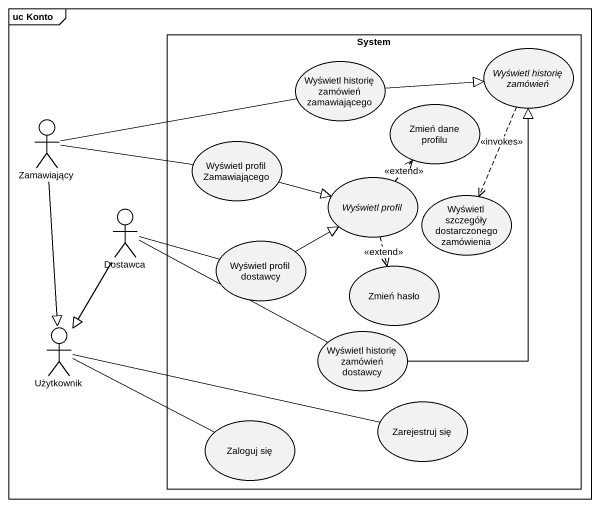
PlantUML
@startuml
mainframe uc Konto
rectangle System {
  usecase "Wyświetl historię zamówień" as Wyświetl_historię_zamówień
  usecase "Wyświetl historię zamówień zamawiającego" as Wyświetl_historię_zamówień_2
  usecase "Zmień dane profilu" as Zmień_dane_profilu
  usecase "Wyświetl profil Zamawiającego" as Wyświetl_profil
  usecase "Wyświetl profil" as Wyświetl_profil_2
  usecase "Wyświetl szczegóły dostarczonego zamówienia" as Wyświetl_szczegóły
  usecase "Wyświetl profil dostawcy" as Wyświetl_profil_dostawcy
  usecase "Zmień hasło" as Zmień_hasło
  usecase "Wyświetl historię zamówień dostawcy" as Wyświetl_historię_zamówień_3
  usecase "Zarejestruj się" as Zarejestruj_się
  usecase "Zaloguj się" as Zaloguj_się
}
actor Zamawiający
actor Dostawca
actor Użytkownik
Wyświetl_historię_zamówień ..> Wyświetl_szczegóły : <<invokes>>
Wyświetl_historię_zamówień_2 -right-|> Wyświetl_historię_zamówień
Zamawiający -right- Wyświetl_historię_zamówień_2
Zamawiający -right- Wyświetl_profil
Zamawiający --|> Użytkownik
Wyświetl_profil -right-|> Wyświetl_profil_2
Dostawca -right- Wyświetl_profil_dostawcy
Dostawca --|> Użytkownik
Dostawca -right- Wyświetl_historię_zamówień_3
Wyświetl_profil_2 .up.> Zmień_dane_profilu : <<extend>>
Wyświetl_profil_2 ..> Zmień_hasło : <<extend>>
Wyświetl_profil_dostawcy -right-|> Wyświetl_profil_2
Użytkownik -right- Zarejestruj_się
Użytkownik -right- Zaloguj_się
Wyświetl_historię_zamówień_3 -up-|> Wyświetl_historię_zamówień
@enduml
